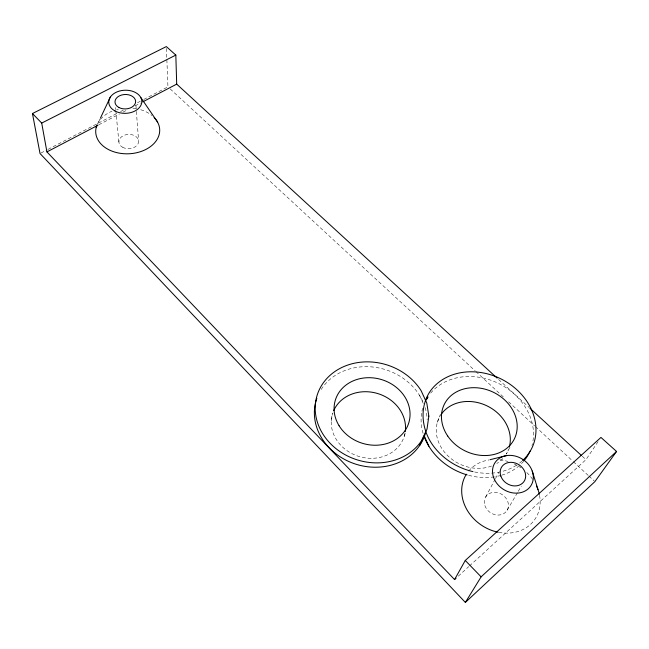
<?xml version="1.0" encoding="UTF-8"?>
<svg xmlns="http://www.w3.org/2000/svg" width="649" height="649" viewBox="0 0 649 649"><rect width="100%" height="100%" fill="white"/><g stroke="black" fill="none" stroke-linecap="round" stroke-linejoin="round"><path stroke-width="0.49" stroke-dasharray="3.25 2.43" d="M331.258 420.795L332.888 412.991M404.23 436.323L405.195 433.459M437.377 422.288L440.509 414.167M98.77 121.614L100.481 117.988M509.968 447.137L506.309 454.073A38.202 32.126 26.9 0 0 508.402 449.854M485.671 496.996L495.009 479.441M495.479 478.564L498.74 472.415M507.137 510.268L517.764 492.169M518.275 491.309L521.309 486.142M469.495 565.936L585.966 459.646L598.175 441.539M458.299 576.158L468.748 566.618M98.835 124.786L119.424 114.037M123.002 112.163L126.579 110.298M135.106 105.844L140.411 103.077M40.936 153.067L47.19 149.797M48.091 149.335L116.966 113.429M120.544 111.563L123.221 110.168M137.539 102.704L140.216 101.309M143.794 99.443L167.945 86.852L166.347 46.574M498.586 379.47L529.203 407.564M582.226 456.223L585.966 459.646M170.176 88.913L475.157 370.871M475.895 371.561L504.159 397.699M508.629 401.82L534.662 425.89M535.401 426.58L572.596 460.96M573.343 461.65L588.213 475.409M588.959 476.09L594.168 480.909M419.514 395.314L423.602 404.254M115.514 107.531L115.709 109.519M115.806 110.517L118.929 142.407M135.957 105.779L138.578 140.606M404.944 433.548A37.593 32.823 18 0 1 359.935 456.75A37.593 32.823 18 0 1 332.661 413.299M502.845 458.6A38.202 32.126 26.9 0 1 496.801 463.475M491.585 466.031A38.202 32.126 26.9 0 1 447.599 455.566A38.202 32.126 26.9 0 1 440.411 415.522M539.546 495.309A41.025 34.819 33.5 0 1 499.138 532.431M468.708 471.004A41.025 34.819 33.5 0 1 489.095 459.938M499.86 459.776A41.025 34.819 33.5 0 1 508.053 461.52M514.219 463.93A41.025 34.819 33.5 0 1 520.831 467.734M526.777 472.561A41.025 34.819 33.5 0 1 533.454 480.528M97.423 124.008A32.02 22.918 -2.1 0 1 111.985 111.206M116.674 109.567A32.02 22.918 -2.1 0 1 118.402 109.121M132.891 108.172A32.02 22.918 -2.1 0 1 135.901 108.578M140.752 109.722A32.02 22.918 -2.1 0 1 151.996 115.522M321.198 389.424A57.055 49.543 17.7 0 1 374.603 367.229A57.055 49.543 17.7 0 1 423.529 403.11M425.144 407.621A57.055 49.543 17.7 0 1 427.147 419.725M523.662 461.22A57.98 48.48 26.5 0 1 520.887 464.165M519.403 465.536A57.98 48.48 26.5 0 1 501.872 475.133M500.955 475.401A57.98 48.48 26.5 0 1 495.317 476.691M494.368 476.845A57.98 48.48 26.5 0 1 468.075 475.165M423.083 433.329A57.98 48.48 26.5 0 1 421.769 412.147M421.955 411.182A57.98 48.48 26.5 0 1 422.645 408.335M430.701 393.091A57.98 48.48 26.5 0 1 497.791 383.072A57.98 48.48 26.5 0 1 532.853 441.718M532.472 443.656A57.98 48.48 26.5 0 1 531.985 445.563M521.82 461.228A58.41 48.699 26.3 0 1 519.614 463.037M516.434 465.268A58.41 48.699 26.3 0 1 501.377 471.636M500.436 471.864A58.41 48.699 26.3 0 1 473.924 471.831M484.892 505.587A12.623 10.765 34.1 0 0 505.352 512.459A12.623 10.765 34.1 0 0 498.87 493.021A12.623 10.765 34.1 0 0 484.892 505.587M122.547 147.209A9.881 7.131 -2.3 0 0 138.513 142.464A9.881 7.131 -2.3 0 0 125.208 134.951A9.881 7.131 -2.3 0 0 122.547 147.209"/><path stroke-width="0.97" d="M96.214 127.35L96.912 125.792M100.481 117.988L110.306 97.147M419.741 445.384L424.235 435.893L428.884 446.244M427.058 398.851L427.926 397.05M32.45 113.518L41.706 123.075L46.931 151.898L454.568 579.565L465.268 560.468L600.95 437.426L616.55 451.453L594.914 481.599L465.357 602.426L40.035 153.529L32.45 113.518L166.347 46.574L175.822 55.092L176.698 84.127L497.093 378.099M465.357 602.426L481.128 576.847L616.55 451.453M454.568 579.565L456.06 578.202M46.931 151.898L97.942 125.257M142.691 101.885L176.698 84.127M41.706 123.075L175.822 55.092M490.068 459.695L506.561 455.59M529.949 408.253L581.48 455.533M465.268 560.468L481.128 576.847M140.703 97.374L157.464 121.915M532.221 471.028L537.997 489.589M333.675 410.655A37.593 32.823 18 0 1 377.329 393.432A37.593 32.823 18 0 1 405.268 431.65M441.442 413.997A38.202 32.126 26.9 0 1 486.709 405.73A38.202 32.126 26.9 0 1 509.538 446.261M498.181 532.245A41.025 34.819 33.5 0 1 466.355 474.232M536.463 485.874A41.025 34.819 33.5 0 1 539.351 494.343M154.138 117.485A32.02 22.918 -2.1 0 1 132.591 153.456A32.02 22.918 -2.1 0 1 97.058 124.835M425.355 433.54A57.055 49.543 17.7 0 1 355.401 464.043A57.055 49.543 17.7 0 1 316.85 398.308M529.99 451.169A57.98 48.48 26.5 0 1 524.303 460.449M467.134 474.906A57.98 48.48 26.5 0 1 424.008 436.144M425.866 400.263A57.98 48.48 26.5 0 1 427.829 396.945M522.575 460.555A58.41 48.699 26.3 0 0 511.704 385.482A58.41 48.699 26.3 0 0 430.019 391.501C419.895 406.647 421.428 426.604 430.595 441.815A58.41 48.699 26.3 0 0 472.967 471.62M428.835 416.106L427.026 429.054L421.379 440.947A57.485 49.762 17.6 0 1 335.72 448.418A57.485 49.762 17.6 0 1 335.29 371.244A57.485 49.762 17.6 0 1 421.104 390.649L426.782 403.013L428.835 416.106M493.589 477.437A21.336 17.864 32 0 0 528.27 488.802A21.336 17.864 32 0 0 516.872 456.531A21.336 17.864 32 0 0 493.589 477.437M500.817 476.074A13.329 11.163 32 0 0 522.477 483.237A13.329 11.163 32 0 0 515.428 463.061A13.329 11.163 32 0 0 500.817 476.074M114.93 110.955A16.525 11.56 -1.8 0 0 141.612 103.296A16.525 11.56 -1.8 0 0 119.327 91.087A16.525 11.56 -1.8 0 0 114.93 110.955M118.808 107.434A10.327 7.228 -1.8 0 0 135.503 102.688A10.327 7.228 -1.8 0 0 121.614 95.022A10.327 7.228 -1.8 0 0 118.808 107.434M339.086 425.736A38.437 33.269 17.6 0 0 404.895 430.839A38.437 33.269 17.6 0 0 372.226 377.823A38.437 33.269 17.6 0 0 339.086 425.736M447.688 435.99A39.062 32.555 26.3 0 0 513.172 441.06A39.062 32.555 26.3 0 0 477.153 387.818A39.062 32.555 26.3 0 0 447.688 435.99"/></g></svg>
